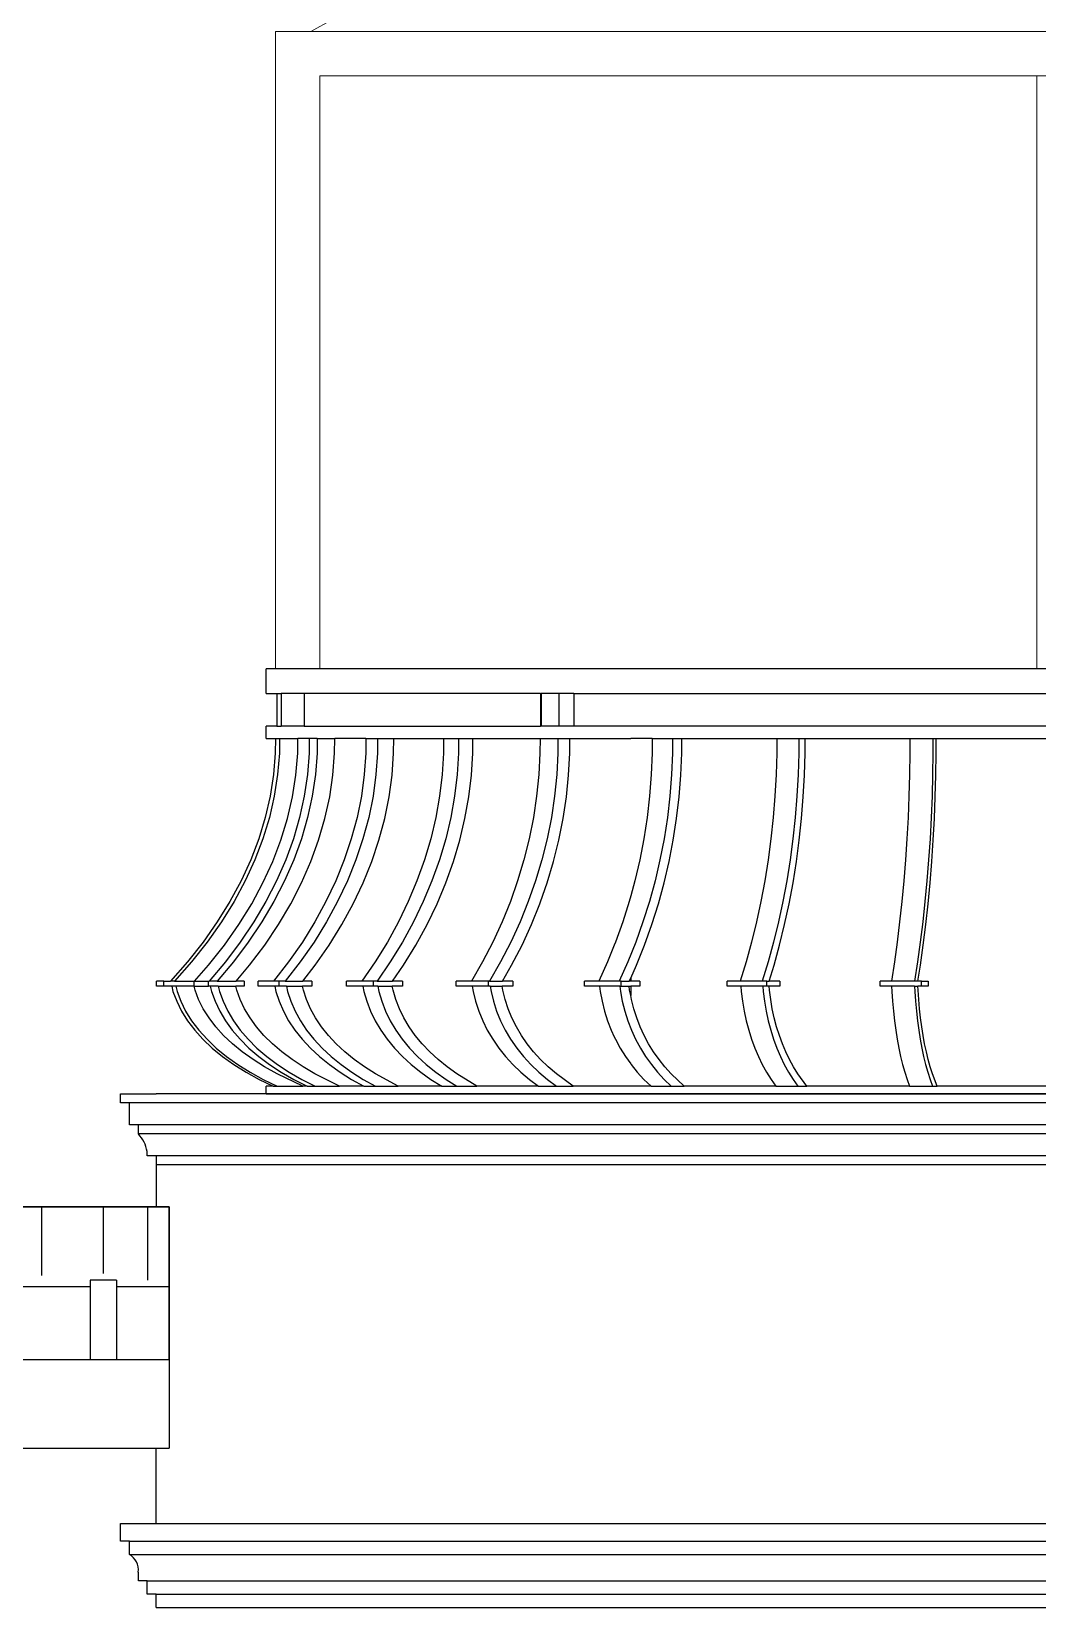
# Model space of a CAD drawing. Header units: inches. Extents: x 3672 to 10975, y -27382 to -746.
# Drawn here: x 4234.8 to 4291.6, y -27027.6 to -26938.6 of the extents above; entities that cross this region are included whole.
import ezdxf

# ---------------------------------------------------------------- set-up
doc = ezdxf.new("R2010")
doc.units = ezdxf.units.IN
doc.header["$LTSCALE"] = 17
doc.header["$MEASUREMENT"] = 0
doc.layers.add('25 BOT BAR', color=12, linetype='Continuous', lineweight=25)
doc.layers.add('WINDOW FRAME', color=161, linetype='Continuous', lineweight=20)

# ---------------------------------------------------------------- blocks, each defined once
blk = doc.blocks.new('A$Cfb786f0c')
for p, q in [((6.194, 22.608), (6.194, 24)), ((21.687, 24), (6.194, 24)), ((23.541, 24), (21.687, 24)), ((25.853, 24), (23.541, 24)), ((26.779, 24), (25.853, 24)), ((57.307, 24), (26.779, 24)), ((6.194, 22.608), (6.802, 22.608)), ((6.802, 22.608), (6.802, 20.77)), ((6.802, 22.608), (7.031, 22.608)), ((7.031, 22.608), (7.031, 20.77)), ((8.333, 22.608), (7.031, 22.608)), ((8.333, 22.608), (8.333, 20.77)), ((21.687, 22.608), (8.333, 22.608)), ((21.687, 22.608), (21.687, 20.77)), ((21.687, 22.608), (21.716, 22.608)), ((21.716, 22.608), (21.716, 20.77)), ((22.728, 22.608), (21.716, 22.608)), ((22.728, 22.608), (22.728, 20.77)), ((23.577, 22.608), (22.728, 22.608)), ((23.577, 22.608), (23.577, 20.77)), ((23.577, 22.608), (25.853, 22.608)), ((25.853, 22.608), (26.779, 22.608)), ((26.779, 22.608), (50.325, 22.608)), ((6.194, 20.074), (6.194, 20.77)), ((6.802, 20.77), (6.194, 20.77)), ((6.802, 20.77), (7.031, 20.77)), ((8.333, 20.77), (7.031, 20.77)), ((8.333, 20.77), (21.687, 20.77)), ((21.716, 20.77), (21.687, 20.77)), ((22.728, 20.77), (21.716, 20.77)), ((23.577, 20.77), (22.728, 20.77)), ((25.853, 20.77), (23.577, 20.77)), ((26.779, 20.77), (25.853, 20.77)), ((50.325, 20.77), (26.779, 20.77)), ((6.194, 20.074), (6.715, 20.074)), ((6.715, 20.074), (6.709, 19.252)), ((6.715, 20.074), (6.945, 20.074)), ((6.945, 20.074), (6.939, 19.252)), ((6.945, 20.074), (7.978, 20.074)), ((7.972, 19.242), (7.978, 20.074)), ((8.627, 20.074), (7.978, 20.074)), ((8.627, 20.074), (8.621, 19.252)), ((9.079, 20.074), (8.627, 20.074)), ((9.079, 20.074), (9.073, 19.252)), ((9.079, 20.074), (10.065, 20.074)), ((10.059, 19.242), (10.065, 20.074)), ((11.826, 20.074), (10.065, 20.074)), ((11.826, 20.074), (11.82, 19.252)), ((11.826, 20.074), (12.486, 20.074)), ((12.486, 20.074), (12.481, 19.252)), ((12.486, 20.074), (13.395, 20.074)), ((13.39, 19.242), (13.395, 20.074)), ((13.395, 20.074), (16.214, 20.074)), ((16.214, 20.074), (16.209, 19.252)), ((16.214, 20.074), (17.063, 20.074)), ((17.063, 20.074), (17.059, 19.252)), ((17.063, 20.074), (17.867, 20.074)), ((17.863, 19.242), (17.867, 20.074)), ((17.867, 20.074), (21.659, 20.074)), ((21.659, 20.074), (21.655, 19.252)), ((21.659, 20.074), (22.671, 20.074)), ((22.671, 20.074), (22.668, 19.252)), ((22.671, 20.074), (23.346, 20.074)), ((23.342, 19.242), (23.346, 20.074)), ((23.346, 20.074), (23.541, 20.074)), ((23.541, 20.074), (25.853, 20.074)), ((25.853, 20.074), (26.779, 20.074)), ((27.995, 20.074), (26.779, 20.074)), ((27.995, 20.074), (27.992, 19.252)), ((27.995, 20.074), (29.14, 20.074)), ((29.14, 20.074), (29.137, 19.252)), ((29.14, 20.074), (29.664, 20.074)), ((29.661, 19.242), (29.664, 20.074)), ((29.664, 20.074), (35.03, 20.074)), ((35.03, 20.074), (35.028, 19.252)), ((35.03, 20.074), (36.272, 20.074)), ((36.272, 20.074), (36.27, 19.252)), ((36.272, 20.074), (36.631, 20.074)), ((36.629, 19.242), (36.631, 20.074)), ((36.631, 20.074), (42.55, 20.074)), ((42.55, 20.074), (42.548, 19.252)), ((42.55, 20.074), (43.851, 20.074)), ((43.851, 20.074), (43.85, 19.252)), ((43.851, 20.074), (44.033, 20.074)), ((44.032, 19.242), (44.033, 20.074)), ((44.033, 20.074), (50.325, 20.074)), ((6.709, 19.252), (6.611, 18.035)), ((6.939, 19.252), (6.84, 18.035)), ((7.872, 18.007), (7.972, 19.242)), ((8.621, 19.252), (8.527, 18.035)), ((9.073, 19.252), (8.979, 18.035)), ((9.964, 18.007), (10.059, 19.242)), ((11.82, 19.252), (11.733, 18.035)), ((12.481, 19.252), (12.394, 18.035)), ((13.302, 18.007), (13.39, 19.242)), ((16.209, 19.252), (16.133, 18.035)), ((17.059, 19.252), (16.982, 18.035)), ((17.785, 18.007), (17.863, 19.242)), ((21.655, 19.252), (21.591, 18.035)), ((22.668, 19.252), (22.603, 18.035)), ((23.277, 18.007), (23.342, 19.242)), ((27.992, 19.252), (27.942, 18.035)), ((29.137, 19.252), (29.087, 18.035)), ((29.61, 18.007), (29.661, 19.242)), ((35.028, 19.252), (34.994, 18.035)), ((36.27, 19.252), (36.235, 18.035)), ((36.594, 18.007), (36.629, 19.242)), ((42.548, 19.252), (42.531, 18.035)), ((43.85, 19.252), (43.832, 18.035)), ((44.014, 18.007), (44.032, 19.242)), ((6.611, 18.035), (6.422, 16.821)), ((6.84, 18.035), (6.652, 16.821)), ((7.681, 16.775), (7.872, 18.007)), ((8.527, 18.035), (8.347, 16.821)), ((8.979, 18.035), (8.799, 16.821)), ((9.781, 16.775), (9.964, 18.007)), ((11.733, 18.035), (11.568, 16.821)), ((12.394, 18.035), (12.228, 16.821)), ((13.133, 16.775), (13.302, 18.007)), ((16.133, 18.035), (15.986, 16.821)), ((16.982, 18.035), (16.835, 16.821)), ((17.636, 16.775), (17.785, 18.007)), ((21.591, 18.035), (21.468, 16.821)), ((22.603, 18.035), (22.48, 16.821)), ((23.152, 16.775), (23.277, 18.007)), ((27.942, 18.035), (27.846, 16.821)), ((29.087, 18.035), (28.991, 16.821)), ((29.513, 16.775), (29.61, 18.007)), ((34.994, 18.035), (34.928, 16.821)), ((36.235, 18.035), (36.17, 16.821)), ((36.527, 16.775), (36.594, 18.007)), ((42.531, 18.035), (42.498, 16.821)), ((43.832, 18.035), (43.799, 16.821)), ((43.981, 16.775), (44.014, 18.007)), ((6.422, 16.821), (6.144, 15.613)), ((6.652, 16.821), (6.374, 15.613)), ((7.399, 15.549), (7.681, 16.775)), ((8.347, 16.821), (8.082, 15.613)), ((8.799, 16.821), (8.534, 15.613)), ((9.512, 15.549), (9.781, 16.775)), ((11.568, 16.821), (11.323, 15.613)), ((12.228, 16.821), (11.984, 15.613)), ((12.885, 15.549), (13.133, 16.775)), ((15.986, 16.821), (15.77, 15.613)), ((16.835, 16.821), (16.619, 15.613)), ((17.417, 15.549), (17.636, 16.775)), ((21.468, 16.821), (21.286, 15.613)), ((22.48, 16.821), (22.299, 15.613)), ((22.968, 15.549), (23.152, 16.775)), ((27.846, 16.821), (27.705, 15.613)), ((28.991, 16.821), (28.85, 15.613)), ((29.37, 15.549), (29.513, 16.775)), ((34.928, 16.821), (34.832, 15.613)), ((36.17, 16.821), (36.073, 15.613)), ((36.429, 15.549), (36.527, 16.775)), ((42.498, 16.821), (42.449, 15.613)), ((43.799, 16.821), (43.75, 15.613)), ((43.931, 15.549), (43.981, 16.775)), ((6.144, 15.613), (5.777, 14.411)), ((6.374, 15.613), (6.007, 14.411)), ((7.026, 14.33), (7.399, 15.549)), ((8.082, 15.613), (7.732, 14.411)), ((8.534, 15.613), (8.184, 14.411)), ((9.157, 14.33), (9.512, 15.549)), ((11.323, 15.613), (11, 14.411)), ((11.984, 15.613), (11.661, 14.411)), ((12.558, 14.33), (12.885, 15.549)), ((15.77, 15.613), (15.484, 14.411)), ((16.619, 15.613), (16.334, 14.411)), ((17.127, 14.33), (17.417, 15.549)), ((21.286, 15.613), (21.047, 14.411)), ((22.299, 15.613), (22.059, 14.411)), ((22.725, 14.33), (22.968, 15.549)), ((27.705, 15.613), (27.519, 14.411)), ((28.85, 15.613), (28.663, 14.411)), ((29.181, 14.33), (29.37, 15.549)), ((34.832, 15.613), (34.704, 14.411)), ((36.073, 15.613), (35.946, 14.411)), ((36.3, 14.33), (36.429, 15.549)), ((42.449, 15.613), (42.384, 14.411)), ((43.75, 15.613), (43.685, 14.411)), ((43.865, 14.33), (43.931, 15.549)), ((5.777, 14.411), (5.322, 13.218)), ((6.007, 14.411), (5.551, 13.218)), ((6.564, 13.12), (7.026, 14.33)), ((7.732, 14.411), (7.297, 13.218)), ((8.184, 14.411), (7.749, 13.218)), ((8.716, 13.12), (9.157, 14.33)), ((11, 14.411), (10.6, 13.218)), ((11.661, 14.411), (11.261, 13.218)), ((12.152, 13.12), (12.558, 14.33)), ((15.484, 14.411), (15.13, 13.218)), ((16.334, 14.411), (15.979, 13.218)), ((16.767, 13.12), (17.127, 14.33)), ((21.047, 14.411), (20.749, 13.218)), ((22.059, 14.411), (21.762, 13.218)), ((22.423, 13.12), (22.725, 14.33)), ((27.519, 14.411), (27.288, 13.218)), ((28.663, 14.411), (28.432, 13.218)), ((28.947, 13.12), (29.181, 14.33)), ((34.704, 14.411), (34.546, 13.218)), ((35.946, 14.411), (35.788, 13.218)), ((36.14, 13.12), (36.3, 14.33)), ((42.384, 14.411), (42.304, 13.218)), ((43.685, 14.411), (43.605, 13.218)), ((43.784, 13.12), (43.865, 14.33)), ((5.322, 13.218), (4.778, 12.037)), ((5.551, 13.218), (5.008, 12.037)), ((6.013, 11.921), (6.564, 13.12)), ((7.297, 13.218), (6.779, 12.037)), ((7.749, 13.218), (7.231, 12.037)), ((8.19, 11.921), (8.716, 13.12)), ((10.6, 13.218), (10.122, 12.037)), ((11.261, 13.218), (10.783, 12.037)), ((11.667, 11.921), (12.152, 13.12)), ((15.13, 13.218), (14.708, 12.037)), ((15.979, 13.218), (15.557, 12.037)), ((16.339, 11.921), (16.767, 13.12)), ((20.749, 13.218), (20.395, 12.037)), ((21.762, 13.218), (21.407, 12.037)), ((22.063, 11.921), (22.423, 13.12)), ((27.288, 13.218), (27.012, 12.037)), ((28.432, 13.218), (28.156, 12.037)), ((28.667, 11.921), (28.947, 13.12)), ((34.546, 13.218), (34.357, 12.037)), ((35.788, 13.218), (35.599, 12.037)), ((35.948, 11.921), (36.14, 13.12)), ((42.304, 13.218), (42.208, 12.037)), ((43.605, 13.218), (43.509, 12.037)), ((43.687, 11.921), (43.784, 13.12)), ((4.778, 12.037), (4.149, 10.868)), ((5.008, 12.037), (4.378, 10.868)), ((5.374, 10.735), (6.013, 11.921)), ((6.779, 12.037), (6.178, 10.868)), ((7.231, 12.037), (6.63, 10.868)), ((7.58, 10.735), (8.19, 11.921)), ((10.122, 12.037), (9.568, 10.868)), ((10.783, 12.037), (10.229, 10.868)), ((11.105, 10.735), (11.667, 11.921)), ((14.708, 12.037), (14.218, 10.868)), ((15.557, 12.037), (15.067, 10.868)), ((15.842, 10.735), (16.339, 11.921)), ((20.395, 12.037), (19.984, 10.868)), ((21.407, 12.037), (20.996, 10.868)), ((21.687, 10.852), (22.063, 11.921)), ((27.012, 12.037), (26.779, 11.184)), ((28.156, 12.037), (27.837, 10.868)), ((28.342, 10.735), (28.667, 11.921)), ((34.357, 12.037), (34.139, 10.868)), ((35.599, 12.037), (35.38, 10.868)), ((35.726, 10.735), (35.948, 11.921)), ((42.208, 12.037), (42.097, 10.868)), ((43.509, 12.037), (43.398, 10.868)), ((43.574, 10.735), (43.687, 11.921)), ((4.149, 10.868), (3.433, 9.714)), ((4.378, 10.868), (3.662, 9.714)), ((4.648, 9.564), (5.374, 10.735)), ((6.178, 10.868), (5.495, 9.714)), ((6.63, 10.868), (5.947, 9.714)), ((6.887, 9.564), (7.58, 10.735)), ((9.568, 10.868), (8.939, 9.714)), ((10.229, 10.868), (9.6, 9.714)), ((10.467, 9.564), (11.105, 10.735)), ((14.218, 10.868), (13.661, 9.714)), ((15.067, 10.868), (14.51, 9.714)), ((15.277, 9.564), (15.842, 10.735)), ((19.984, 10.868), (19.517, 9.714)), ((20.996, 10.868), (20.529, 9.714)), ((21.172, 9.564), (21.646, 10.735)), ((21.646, 10.735), (21.687, 10.852)), ((26.692, 10.868), (26.329, 9.714)), ((26.779, 11.184), (26.692, 10.868)), ((27.837, 10.868), (27.473, 9.714)), ((27.974, 9.564), (28.342, 10.735)), ((34.139, 10.868), (33.89, 9.714)), ((35.38, 10.868), (35.132, 9.714)), ((35.474, 9.564), (35.726, 10.735)), ((42.097, 10.868), (41.971, 9.714)), ((43.398, 10.868), (43.272, 9.714)), ((43.446, 9.564), (43.574, 10.735)), ((3.433, 9.714), (2.633, 8.577)), ((3.662, 9.714), (2.862, 8.577)), ((3.836, 8.411), (4.648, 9.564)), ((5.495, 9.714), (4.731, 8.577)), ((5.947, 9.714), (5.183, 8.577)), ((6.113, 8.411), (6.887, 9.564)), ((8.939, 9.714), (8.235, 8.577)), ((9.6, 9.714), (8.896, 8.577)), ((9.752, 8.411), (10.467, 9.564)), ((13.661, 9.714), (13.038, 8.577)), ((14.51, 9.714), (13.888, 8.577)), ((14.645, 8.411), (15.277, 9.564)), ((19.517, 9.714), (18.994, 8.577)), ((20.529, 9.714), (20.007, 8.577)), ((20.642, 8.411), (21.172, 9.564)), ((26.329, 9.714), (25.922, 8.577)), ((27.473, 9.714), (27.067, 8.577)), ((27.561, 8.411), (27.974, 9.564)), ((33.89, 9.714), (33.612, 8.577)), ((35.132, 9.714), (34.854, 8.577)), ((35.192, 8.411), (35.474, 9.564)), ((41.971, 9.714), (41.83, 8.577)), ((43.272, 9.714), (43.131, 8.577)), ((43.303, 8.411), (43.446, 9.564)), ((2.633, 8.577), (1.749, 7.459)), ((2.862, 8.577), (1.979, 7.459)), ((2.94, 7.276), (3.836, 8.411)), ((4.731, 8.577), (3.888, 7.459)), ((5.183, 8.577), (4.34, 7.459)), ((5.257, 7.276), (6.113, 8.411)), ((8.235, 8.577), (7.458, 7.459)), ((8.896, 8.577), (8.119, 7.459)), ((8.964, 7.276), (9.752, 8.411)), ((13.038, 8.577), (12.351, 7.459)), ((13.888, 8.577), (13.2, 7.459)), ((13.948, 7.276), (14.645, 8.411)), ((18.994, 8.577), (18.418, 7.459)), ((20.007, 8.577), (19.43, 7.459)), ((20.057, 7.276), (20.642, 8.411)), ((25.853, 8.405), (25.474, 7.459)), ((25.922, 8.577), (25.853, 8.405)), ((27.067, 8.577), (26.618, 7.459)), ((27.106, 7.276), (27.561, 8.411)), ((33.612, 8.577), (33.305, 7.459)), ((34.854, 8.577), (34.547, 7.459)), ((34.881, 7.276), (35.192, 8.411)), ((41.83, 8.577), (41.674, 7.459)), ((43.131, 8.577), (42.975, 7.459)), ((43.145, 7.276), (43.303, 8.411)), ((1.749, 7.459), (0.787, 6.364)), ((1.979, 7.459), (1.016, 6.364)), ((2.138, 6.364), (2.94, 7.276)), ((3.888, 7.459), (2.97, 6.364)), ((4.34, 7.459), (3.422, 6.364)), ((4.492, 6.364), (5.257, 7.276)), ((7.458, 7.459), (6.612, 6.364)), ((8.119, 7.459), (7.273, 6.364)), ((8.259, 6.364), (8.964, 7.276)), ((12.351, 7.459), (11.602, 6.364)), ((13.2, 7.459), (12.452, 6.364)), ((13.324, 6.364), (13.948, 7.276)), ((18.418, 7.459), (17.789, 6.364)), ((19.43, 7.459), (18.802, 6.364)), ((19.534, 6.364), (20.057, 7.276)), ((25.474, 7.459), (24.985, 6.364)), ((26.618, 7.459), (26.13, 6.364)), ((26.779, 6.542), (27.106, 7.276)), ((33.305, 7.459), (32.971, 6.364)), ((34.547, 7.459), (34.213, 6.364)), ((34.602, 6.364), (34.881, 7.276)), ((41.674, 7.459), (41.504, 6.364)), ((42.975, 7.459), (42.806, 6.364)), ((43.003, 6.364), (43.145, 7.276)), ((0.413, 6.364), (0, 6.364)), ((0, 6.08), (0, 6.364)), ((0.413, 6.08), (0.413, 6.364)), ((0.413, 6.364), (0.787, 6.364)), ((1.016, 6.364), (0.787, 6.364)), ((1.016, 6.364), (2.126, 6.364)), ((2.126, 6.08), (2.126, 6.364)), ((2.138, 6.364), (2.126, 6.364)), ((2.138, 6.364), (2.94, 6.364)), ((2.94, 6.08), (2.94, 6.364)), ((2.94, 6.364), (2.97, 6.364)), ((3.422, 6.364), (2.97, 6.364)), ((3.422, 6.364), (4.492, 6.364)), ((4.946, 6.364), (4.492, 6.364)), ((4.946, 6.364), (4.946, 6.08)), ((5.737, 6.08), (5.737, 6.364)), ((6.612, 6.364), (5.737, 6.364)), ((6.926, 6.364), (6.612, 6.364)), ((6.926, 6.08), (6.926, 6.364)), ((7.273, 6.364), (6.926, 6.364)), ((7.273, 6.364), (8.259, 6.364)), ((8.775, 6.364), (8.259, 6.364)), ((8.775, 6.364), (8.775, 6.08)), ((10.722, 6.08), (10.722, 6.364)), ((11.602, 6.364), (10.722, 6.364)), ((12.251, 6.364), (11.602, 6.364)), ((12.251, 6.08), (12.251, 6.364)), ((12.452, 6.364), (12.251, 6.364)), ((12.452, 6.364), (13.324, 6.364)), ((13.887, 6.364), (13.324, 6.364)), ((13.887, 6.364), (13.887, 6.08)), ((16.931, 6.08), (16.931, 6.364)), ((17.789, 6.364), (16.931, 6.364)), ((18.753, 6.364), (17.789, 6.364)), ((18.753, 6.08), (18.753, 6.364)), ((18.802, 6.364), (18.753, 6.364)), ((18.802, 6.364), (19.534, 6.364)), ((20.126, 6.364), (19.534, 6.364)), ((20.126, 6.364), (20.126, 6.08)), ((24.175, 6.08), (24.175, 6.364)), ((24.985, 6.364), (24.175, 6.364)), ((26.13, 6.364), (24.985, 6.364)), ((26.235, 6.364), (26.13, 6.364)), ((26.235, 6.08), (26.235, 6.364)), ((26.235, 6.364), (26.699, 6.364)), ((26.699, 6.364), (26.779, 6.542)), ((26.779, 6.364), (26.699, 6.364)), ((26.779, 6.542), (26.779, 6.364)), ((27.302, 6.364), (26.779, 6.364)), ((27.302, 6.364), (27.302, 6.08)), ((32.233, 6.08), (32.233, 6.364)), ((32.971, 6.364), (32.233, 6.364)), ((34.213, 6.364), (32.971, 6.364)), ((34.468, 6.364), (34.213, 6.364)), ((34.468, 6.08), (34.468, 6.364)), ((34.468, 6.364), (34.602, 6.364)), ((35.198, 6.364), (34.602, 6.364)), ((35.198, 6.364), (35.198, 6.08)), ((40.861, 6.08), (40.861, 6.364)), ((41.504, 6.364), (40.861, 6.364)), ((42.806, 6.364), (41.504, 6.364)), ((43.003, 6.364), (42.806, 6.364)), ((43.204, 6.364), (43.003, 6.364)), ((43.204, 6.364), (43.574, 6.364)), ((43.204, 6.08), (43.204, 6.364)), ((43.574, 6.364), (43.574, 6.08)), ((0.413, 6.08), (0, 6.08)), ((0.858, 6.08), (0.413, 6.08)), ((0.858, 6.08), (0.929, 5.795)), ((1.087, 6.08), (0.858, 6.08)), ((0.929, 5.795), (1.138, 5.233)), ((1.087, 6.08), (1.158, 5.795)), ((2.126, 6.08), (1.087, 6.08)), ((1.158, 5.795), (1.367, 5.233)), ((2.128, 6.08), (2.126, 6.08)), ((2.181, 5.869), (2.128, 6.08)), ((2.128, 6.08), (2.94, 6.08)), ((2.379, 5.335), (2.181, 5.869)), ((3.037, 6.08), (2.94, 6.08)), ((3.037, 6.08), (3.105, 5.795)), ((3.489, 6.08), (3.037, 6.08)), ((3.105, 5.795), (3.305, 5.233)), ((3.489, 6.08), (3.557, 5.795)), ((3.489, 6.08), (4.483, 6.08)), ((3.557, 5.795), (3.757, 5.233)), ((4.533, 5.869), (4.483, 6.08)), ((4.946, 6.08), (4.483, 6.08)), ((4.722, 5.335), (4.533, 5.869)), ((6.674, 6.08), (5.737, 6.08)), ((6.674, 6.08), (6.737, 5.795)), ((6.926, 6.08), (6.674, 6.08)), ((6.737, 5.795), (6.921, 5.233)), ((7.335, 6.08), (6.926, 6.08)), ((7.335, 6.08), (7.398, 5.795)), ((7.335, 6.08), (8.25, 6.08)), ((7.398, 5.795), (7.581, 5.233)), ((8.297, 5.869), (8.25, 6.08)), ((8.775, 6.08), (8.25, 6.08)), ((8.471, 5.335), (8.297, 5.869)), ((11.658, 6.08), (10.722, 6.08)), ((11.658, 6.08), (11.713, 5.795)), ((12.251, 6.08), (11.658, 6.08)), ((11.713, 5.795), (11.875, 5.233)), ((12.507, 6.08), (12.251, 6.08)), ((12.507, 6.08), (12.562, 5.795)), ((12.507, 6.08), (13.317, 6.08)), ((12.562, 5.795), (12.725, 5.233)), ((13.358, 5.869), (13.317, 6.08)), ((13.887, 6.08), (13.317, 6.08)), ((13.512, 5.335), (13.358, 5.869)), ((17.836, 6.08), (16.931, 6.08)), ((17.836, 6.08), (17.882, 5.795)), ((18.753, 6.08), (17.836, 6.08)), ((17.882, 5.795), (18.019, 5.233)), ((18.848, 6.08), (18.753, 6.08)), ((18.848, 6.08), (18.894, 5.795)), ((18.848, 6.08), (19.527, 6.08)), ((18.894, 5.795), (19.031, 5.233)), ((19.562, 5.869), (19.527, 6.08)), ((20.126, 6.08), (19.527, 6.08)), ((19.691, 5.335), (19.562, 5.869)), ((25.021, 6.08), (24.175, 6.08)), ((25.021, 6.08), (25.057, 5.795)), ((26.166, 6.08), (25.021, 6.08)), ((25.057, 5.795), (25.163, 5.233)), ((26.166, 6.08), (26.202, 5.795)), ((26.166, 6.08), (26.235, 6.08)), ((26.202, 5.795), (26.308, 5.233)), ((26.235, 6.08), (26.694, 6.08)), ((26.721, 5.869), (26.694, 6.08)), ((26.694, 6.08), (26.779, 6.08)), ((26.779, 5.563), (26.721, 5.869)), ((26.779, 6.08), (26.779, 5.563)), ((27.302, 6.08), (26.779, 6.08)), ((26.822, 5.335), (26.779, 5.563)), ((32.996, 6.08), (32.233, 6.08)), ((32.996, 6.08), (33.02, 5.795)), ((34.237, 6.08), (32.996, 6.08)), ((33.02, 5.795), (33.093, 5.233)), ((34.237, 6.08), (34.262, 5.795)), ((34.468, 6.08), (34.237, 6.08)), ((34.262, 5.795), (34.335, 5.233)), ((34.599, 6.08), (34.468, 6.08)), ((34.617, 5.869), (34.599, 6.08)), ((35.198, 6.08), (34.599, 6.08)), ((34.686, 5.335), (34.617, 5.869)), ((41.517, 6.08), (40.861, 6.08)), ((41.517, 6.08), (41.529, 5.795)), ((42.818, 6.08), (41.517, 6.08)), ((41.529, 5.795), (41.566, 5.233)), ((42.818, 6.08), (42.831, 5.795)), ((42.818, 6.08), (43.002, 6.08)), ((42.831, 5.795), (42.867, 5.233)), ((43.011, 5.869), (43.002, 6.08)), ((43.204, 6.08), (43.002, 6.08)), ((43.046, 5.335), (43.011, 5.869)), ((43.574, 6.08), (43.204, 6.08)), ((1.138, 5.233), (1.413, 4.679)), ((1.367, 5.233), (1.642, 4.679)), ((1.413, 4.679), (1.753, 4.136)), ((1.642, 4.679), (1.982, 4.136)), ((2.641, 4.808), (2.379, 5.335)), ((2.964, 4.292), (2.641, 4.808)), ((3.305, 5.233), (3.567, 4.679)), ((3.567, 4.679), (3.892, 4.136)), ((3.757, 5.233), (4.019, 4.679)), ((4.019, 4.679), (4.344, 4.136)), ((4.972, 4.808), (4.722, 5.335)), ((5.28, 4.292), (4.972, 4.808)), ((6.921, 5.233), (7.162, 4.679)), ((7.162, 4.679), (7.461, 4.136)), ((7.581, 5.233), (7.823, 4.679)), ((7.823, 4.679), (8.122, 4.136)), ((8.701, 4.808), (8.471, 5.335)), ((8.985, 4.292), (8.701, 4.808)), ((11.875, 5.233), (12.089, 4.679)), ((12.089, 4.679), (12.354, 4.136)), ((12.725, 5.233), (12.939, 4.679)), ((12.939, 4.679), (13.203, 4.136)), ((13.715, 4.808), (13.512, 5.335)), ((13.967, 4.292), (13.715, 4.808)), ((18.019, 5.233), (18.198, 4.679)), ((18.198, 4.679), (18.42, 4.136)), ((19.031, 5.233), (19.21, 4.679)), ((19.21, 4.679), (19.432, 4.136)), ((19.862, 4.808), (19.691, 5.335)), ((20.073, 4.292), (19.862, 4.808)), ((25.163, 5.233), (25.303, 4.679)), ((25.303, 4.679), (25.476, 4.136)), ((26.308, 5.233), (26.447, 4.679)), ((26.447, 4.679), (26.62, 4.136)), ((26.954, 4.808), (26.822, 5.335)), ((27.118, 4.292), (26.954, 4.808)), ((33.093, 5.233), (33.188, 4.679)), ((33.188, 4.679), (33.306, 4.136)), ((34.335, 5.233), (34.43, 4.679)), ((34.43, 4.679), (34.548, 4.136)), ((34.777, 4.808), (34.686, 5.335)), ((34.889, 4.292), (34.777, 4.808)), ((41.566, 5.233), (41.615, 4.679)), ((41.615, 4.679), (41.674, 4.136)), ((42.867, 5.233), (42.916, 4.679)), ((42.916, 4.679), (42.976, 4.136)), ((43.092, 4.808), (43.046, 5.335)), ((43.149, 4.292), (43.092, 4.808)), ((1.753, 4.136), (2.156, 3.606)), ((1.982, 4.136), (2.386, 3.606)), ((2.156, 3.606), (2.622, 3.092)), ((2.386, 3.606), (2.851, 3.092)), ((3.347, 3.789), (2.964, 4.292)), ((3.789, 3.3), (3.347, 3.789)), ((3.892, 4.136), (4.277, 3.606)), ((4.277, 3.606), (4.721, 3.092)), ((4.344, 4.136), (4.729, 3.606)), ((4.729, 3.606), (5.173, 3.092)), ((5.646, 3.789), (5.28, 4.292)), ((6.068, 3.3), (5.646, 3.789)), ((7.461, 4.136), (7.816, 3.606)), ((7.816, 3.606), (8.226, 3.092)), ((8.122, 4.136), (8.477, 3.606)), ((8.477, 3.606), (8.886, 3.092)), ((9.323, 3.789), (8.985, 4.292)), ((9.712, 3.3), (9.323, 3.789)), ((12.354, 4.136), (12.668, 3.606)), ((12.668, 3.606), (13.03, 3.092)), ((13.203, 4.136), (13.517, 3.606)), ((13.517, 3.606), (13.879, 3.092)), ((14.265, 3.789), (13.967, 4.292)), ((14.609, 3.3), (14.265, 3.789)), ((18.42, 4.136), (18.683, 3.606)), ((18.683, 3.606), (18.987, 3.092)), ((19.432, 4.136), (19.696, 3.606)), ((19.696, 3.606), (19.999, 3.092)), ((20.323, 3.789), (20.073, 4.292)), ((20.612, 3.3), (20.323, 3.789)), ((25.476, 4.136), (25.681, 3.606)), ((25.681, 3.606), (25.853, 3.23)), ((26.62, 4.136), (26.825, 3.606)), ((26.825, 3.606), (27.061, 3.092)), ((27.313, 3.789), (27.118, 4.292)), ((27.538, 3.3), (27.313, 3.789)), ((33.306, 4.136), (33.447, 3.606)), ((33.447, 3.606), (33.608, 3.092)), ((34.548, 4.136), (34.688, 3.606)), ((34.688, 3.606), (34.85, 3.092)), ((35.022, 3.789), (34.889, 4.292)), ((35.176, 3.3), (35.022, 3.789)), ((41.674, 4.136), (41.746, 3.606)), ((41.746, 3.606), (41.828, 3.092)), ((42.976, 4.136), (43.047, 3.606)), ((43.047, 3.606), (43.129, 3.092)), ((43.217, 3.789), (43.149, 4.292)), ((43.295, 3.3), (43.217, 3.789)), ((2.622, 3.092), (3.147, 2.595)), ((2.851, 3.092), (3.376, 2.595)), ((4.289, 2.828), (3.789, 3.3)), ((4.843, 2.374), (4.289, 2.828)), ((4.721, 3.092), (5.222, 2.595)), ((5.173, 3.092), (5.674, 2.595)), ((6.544, 2.828), (6.068, 3.3)), ((7.073, 2.374), (6.544, 2.828)), ((8.226, 3.092), (8.687, 2.595)), ((8.886, 3.092), (9.348, 2.595)), ((10.151, 2.828), (9.712, 3.3)), ((10.638, 2.374), (10.151, 2.828)), ((13.03, 3.092), (13.438, 2.595)), ((13.879, 3.092), (14.288, 2.595)), ((14.997, 2.828), (14.609, 3.3)), ((15.428, 2.374), (14.997, 2.828)), ((18.987, 3.092), (19.33, 2.595)), ((19.999, 3.092), (20.342, 2.595)), ((20.938, 2.828), (20.612, 3.3)), ((21.299, 2.374), (20.938, 2.828)), ((25.853, 3.23), (25.917, 3.092)), ((25.917, 3.092), (26.183, 2.595)), ((27.061, 3.092), (27.328, 2.595)), ((27.791, 2.828), (27.538, 3.3)), ((28.072, 2.374), (27.791, 2.828)), ((33.608, 3.092), (33.791, 2.595)), ((34.85, 3.092), (35.032, 2.595)), ((35.349, 2.828), (35.176, 3.3)), ((35.542, 2.374), (35.349, 2.828)), ((41.828, 3.092), (41.92, 2.595)), ((43.129, 3.092), (43.222, 2.595)), ((43.383, 2.828), (43.295, 3.3)), ((43.48, 2.374), (43.383, 2.828)), ((3.147, 2.595), (3.73, 2.118)), ((3.376, 2.595), (3.959, 2.118)), ((3.73, 2.118), (4.368, 1.662)), ((3.959, 2.118), (4.597, 1.662)), ((5.449, 1.941), (4.843, 2.374)), ((5.222, 2.595), (5.778, 2.118)), ((6.105, 1.531), (5.449, 1.941)), ((5.674, 2.595), (6.23, 2.118)), ((5.778, 2.118), (6.387, 1.662)), ((6.23, 2.118), (6.839, 1.662)), ((7.652, 1.941), (7.073, 2.374)), ((8.278, 1.531), (7.652, 1.941)), ((8.687, 2.595), (9.2, 2.118)), ((9.2, 2.118), (9.761, 1.662)), ((9.348, 2.595), (9.861, 2.118)), ((9.861, 2.118), (10.422, 1.662)), ((11.171, 1.941), (10.638, 2.374)), ((11.748, 1.531), (11.171, 1.941)), ((13.438, 2.595), (13.892, 2.118)), ((13.892, 2.118), (14.388, 1.662)), ((14.288, 2.595), (14.741, 2.118)), ((14.741, 2.118), (15.238, 1.662)), ((15.9, 1.941), (15.428, 2.374)), ((16.411, 1.531), (15.9, 1.941)), ((19.33, 2.595), (19.71, 2.118)), ((19.71, 2.118), (20.127, 1.662)), ((20.342, 2.595), (20.723, 2.118)), ((20.723, 2.118), (21.139, 1.662)), ((21.687, 1.95), (21.299, 2.374)), ((21.695, 1.941), (21.687, 1.95)), ((22.124, 1.531), (21.695, 1.941)), ((26.183, 2.595), (26.479, 2.118)), ((26.479, 2.118), (26.779, 1.697)), ((27.328, 2.595), (27.624, 2.118)), ((27.624, 2.118), (27.948, 1.662)), ((28.38, 1.941), (28.072, 2.374)), ((28.714, 1.531), (28.38, 1.941)), ((33.791, 2.595), (33.993, 2.118)), ((33.993, 2.118), (34.215, 1.662)), ((35.032, 2.595), (35.235, 2.118)), ((35.235, 2.118), (35.457, 1.662)), ((35.752, 1.941), (35.542, 2.374)), ((35.98, 1.531), (35.752, 1.941)), ((41.92, 2.595), (42.023, 2.118)), ((42.023, 2.118), (42.136, 1.662)), ((43.222, 2.595), (43.324, 2.118)), ((43.324, 2.118), (43.437, 1.662)), ((43.587, 1.941), (43.48, 2.374)), ((43.703, 1.531), (43.587, 1.941)), ((4.368, 1.662), (5.059, 1.23)), ((4.597, 1.662), (5.288, 1.23)), ((5.059, 1.23), (5.799, 0.824)), ((5.288, 1.23), (6.028, 0.824)), ((6.809, 1.144), (6.105, 1.531)), ((6.387, 1.662), (7.046, 1.23)), ((8.26, 0.444), (6.809, 1.144)), ((6.839, 1.662), (7.498, 1.23)), ((7.046, 1.23), (7.753, 0.824)), ((7.498, 1.23), (8.205, 0.824)), ((8.949, 1.144), (8.278, 1.531)), ((10.334, 0.444), (8.949, 1.144)), ((9.761, 1.662), (10.369, 1.23)), ((10.369, 1.23), (11.02, 0.824)), ((10.422, 1.662), (11.029, 1.23)), ((11.029, 1.23), (11.68, 0.824)), ((12.367, 1.144), (11.748, 1.531)), ((13.643, 0.444), (12.367, 1.144)), ((14.388, 1.662), (14.925, 1.23)), ((14.925, 1.23), (15.501, 0.824)), ((15.238, 1.662), (15.775, 1.23)), ((15.775, 1.23), (16.351, 0.824)), ((16.958, 1.144), (16.411, 1.531)), ((18.087, 0.444), (16.958, 1.144)), ((20.127, 1.662), (20.578, 1.23)), ((20.578, 1.23), (21.061, 0.824)), ((21.139, 1.662), (21.59, 1.23)), ((21.59, 1.23), (22.073, 0.824)), ((22.583, 1.144), (22.124, 1.531)), ((23.53, 0.444), (22.583, 1.144)), ((26.779, 1.697), (26.803, 1.662)), ((26.803, 1.662), (27.154, 1.23)), ((27.154, 1.23), (27.53, 0.824)), ((27.948, 1.662), (28.299, 1.23)), ((28.299, 1.23), (28.674, 0.824)), ((29.071, 1.144), (28.714, 1.531)), ((29.808, 0.444), (29.071, 1.144)), ((34.215, 1.662), (34.455, 1.23)), ((34.455, 1.23), (34.712, 0.824)), ((35.457, 1.662), (35.696, 1.23)), ((35.696, 1.23), (35.954, 0.824)), ((36.225, 1.144), (35.98, 1.531)), ((36.729, 0.444), (36.225, 1.144)), ((42.136, 1.662), (42.257, 1.23)), ((42.257, 1.23), (42.388, 0.824)), ((43.437, 1.662), (43.559, 1.23)), ((43.559, 1.23), (43.689, 0.824)), ((43.827, 1.144), (43.703, 1.531)), ((44.083, 0.444), (43.827, 1.144)), ((5.799, 0.824), (6.586, 0.444)), ((6.028, 0.824), (6.815, 0.444)), ((6.586, 0.444), (6.194, 0.444)), ((6.194, 0), (6.194, 0.444)), ((6.194, 0), (95.779, 0)), ((6.586, 0.444), (6.815, 0.444)), ((6.815, 0.444), (8.26, 0.444)), ((7.753, 0.824), (8.503, 0.444)), ((8.205, 0.824), (8.955, 0.444)), ((8.503, 0.444), (8.26, 0.444)), ((8.503, 0.444), (8.955, 0.444)), ((8.955, 0.444), (10.334, 0.444)), ((11.712, 0.444), (10.334, 0.444)), ((11.02, 0.824), (11.712, 0.444)), ((11.68, 0.824), (12.373, 0.444)), ((11.712, 0.444), (12.373, 0.444)), ((12.373, 0.444), (13.643, 0.444)), ((16.113, 0.444), (13.643, 0.444)), ((15.501, 0.824), (16.113, 0.444)), ((16.113, 0.444), (16.963, 0.444)), ((16.351, 0.824), (16.963, 0.444)), ((16.963, 0.444), (18.087, 0.444)), ((21.575, 0.444), (18.087, 0.444)), ((21.061, 0.824), (21.575, 0.444)), ((21.575, 0.444), (22.587, 0.444)), ((22.073, 0.824), (22.587, 0.444)), ((22.587, 0.444), (23.53, 0.444)), ((23.541, 0.444), (23.53, 0.444)), ((25.853, 0.444), (23.541, 0.444)), ((26.779, 0.444), (25.853, 0.444)), ((27.93, 0.444), (26.779, 0.444)), ((27.53, 0.824), (27.93, 0.444)), ((27.93, 0.444), (29.074, 0.444)), ((28.674, 0.824), (29.074, 0.444)), ((29.074, 0.444), (29.808, 0.444)), ((34.985, 0.444), (29.808, 0.444)), ((34.712, 0.824), (34.985, 0.444)), ((34.985, 0.444), (36.227, 0.444)), ((35.954, 0.824), (36.227, 0.444)), ((36.227, 0.444), (36.729, 0.444)), ((42.527, 0.444), (36.729, 0.444)), ((42.388, 0.824), (42.527, 0.444)), ((42.527, 0.444), (43.828, 0.444)), ((43.689, 0.824), (43.828, 0.444)), ((43.828, 0.444), (44.083, 0.444)), ((50.325, 0.444), (44.083, 0.444))]:
    blk.add_line(p, q)

msp = doc.modelspace()

# ---------------------------------------------------------------- hatches: boundary and pattern name
at = {"layer": '25 BOT BAR'}
h = msp.add_hatch(dxfattribs=at)
h.set_pattern_fill('AR-RSHKE', color=8, scale=0.5, angle=180)
h.set_pattern_definition([(180, (-9844.4504, -5697.4846), (-12.75, -6), [3, -2.5, 3.5, -1.5, 4.5, -2]), (180, (-9847.4504, -5697.7346), (-12.75, -6), [2.5, -9.5, 2, -3]), (180, (-9853.4504, -5697.1096), (-12.75, -6), [1.5, -15.5]), (270, (-9844.4504, -5697.4846), (4.25, -6), [5.75, -18.25]), (270, (-9847.4504, -5697.4846), (4.25, -6), [5.625, -18.375]), (270, (-9849.9504, -5697.4846), (4.25, -6), [5.25, -18.75]), (270, (-9853.4504, -5697.1096), (4.25, -6), [5.75, -18.25]), (270, (-9854.9504, -5697.1096), (4.25, -6), [5.75, -18.25]), (270, (-9859.4504, -5697.4846), (4.25, -6), [5.5, -18.5])])
h.paths.add_polyline_path([(4220.025, -27004.971), (4220.025, -27007.846), (4226.025, -27013.596), (4242.521, -27013.596), (4242.521, -27004.971)])

# ---------------------------------------------------------------- linework, layer by layer
for p, q in [((4239.784, -26999.096), (4239.784, -26998.596)), ((4239.784, -26998.596), (4241.784, -26998.596)), ((4240.284, -26999.096), (4239.784, -26999.096)), ((4345.284, -26999.096), (4240.284, -26999.096)), ((4240.284, -27000.346), (4240.284, -26999.096)), ((4343.784, -26998.596), (4241.784, -26998.596)), ((4240.784, -27000.346), (4240.284, -27000.346)), ((4344.784, -27000.346), (4240.784, -27000.346)), ((4240.784, -27000.846), (4240.784, -27000.346)), ((4344.784, -27000.846), (4240.784, -27000.846)), ((4241.284, -27002.096), (4241.284, -27001.846)), ((4241.784, -27002.096), (4241.284, -27002.096)), ((4343.784, -27002.096), (4241.784, -27002.096)), ((4241.784, -27002.096), (4241.784, -27004.971)), ((4343.784, -27002.596), (4241.784, -27002.596)), ((4220.025, -27004.971), (4242.521, -27004.971)), ((4242.521, -27004.971), (4242.521, -27018.596)), ((3996.784, -27013.596), (4242.521, -27013.596)), ((4221.466, -27018.596), (4242.521, -27018.596)), ((4241.784, -27022.846), (4241.784, -27018.596)), ((4239.784, -27023.846), (4239.784, -27022.846)), ((4239.784, -27022.846), (4241.784, -27022.846)), ((4241.784, -27022.846), (4343.784, -27022.846)), ((4240.284, -27023.846), (4239.784, -27023.846)), ((4240.284, -27023.846), (4345.284, -27023.846)), ((4240.284, -27024.596), (4240.284, -27023.846)), ((4240.284, -27024.596), (4345.284, -27024.596)), ((4240.784, -27026.096), (4240.784, -27025.596)), ((4241.284, -27026.096), (4240.784, -27026.096)), ((4241.284, -27026.096), (4344.284, -27026.096)), ((4241.284, -27026.846), (4241.284, -27026.096)), ((4241.784, -27026.846), (4241.284, -27026.846)), ((4241.784, -27026.846), (4343.784, -27026.846)), ((4241.784, -27027.596), (4241.784, -27026.846)), ((4241.784, -27027.596), (4343.784, -27027.596))]:
    msp.add_line(p, q, dxfattribs=at)
msp.add_lwpolyline([(4220.025, -27004.971), (4220.025, -27007.846), (4226.025, -27013.596), (4242.521, -27013.596), (4242.521, -27004.971), (4220.025, -27004.971)], dxfattribs=at)
for centre, radius, start, end in [((4239.311, -27002.207), 2.006, 10.38185, 42.74825), ((4239.735, -27025.495), 1.053, 354.50558, 58.62452)]:
    msp.add_arc(centre, radius, start, end, dxfattribs=at)
at = {"layer": 'WINDOW FRAME'}
for p, q in [((4248.525, -26938.596), (4336.525, -26938.596)), ((4248.525, -26938.596), (4248.525, -26974.596)), ((4251.025, -26941.096), (4334.025, -26941.096)), ((4251.025, -26941.096), (4251.025, -26974.596)), ((4291.525, -26941.096), (4291.525, -26974.596))]:
    msp.add_line(p, q, dxfattribs=at)
msp.add_arc((4292.525, -27013.262), 85.667, 60.64456, 119.35544, dxfattribs=at)

# ---------------------------------------------------------------- block references
at = {"layer": '25 BOT BAR'}
msp.add_blockref('A$Cfb786f0c', (4241.811, -26998.596), dxfattribs=at)

doc.saveas('drawing.dxf')
